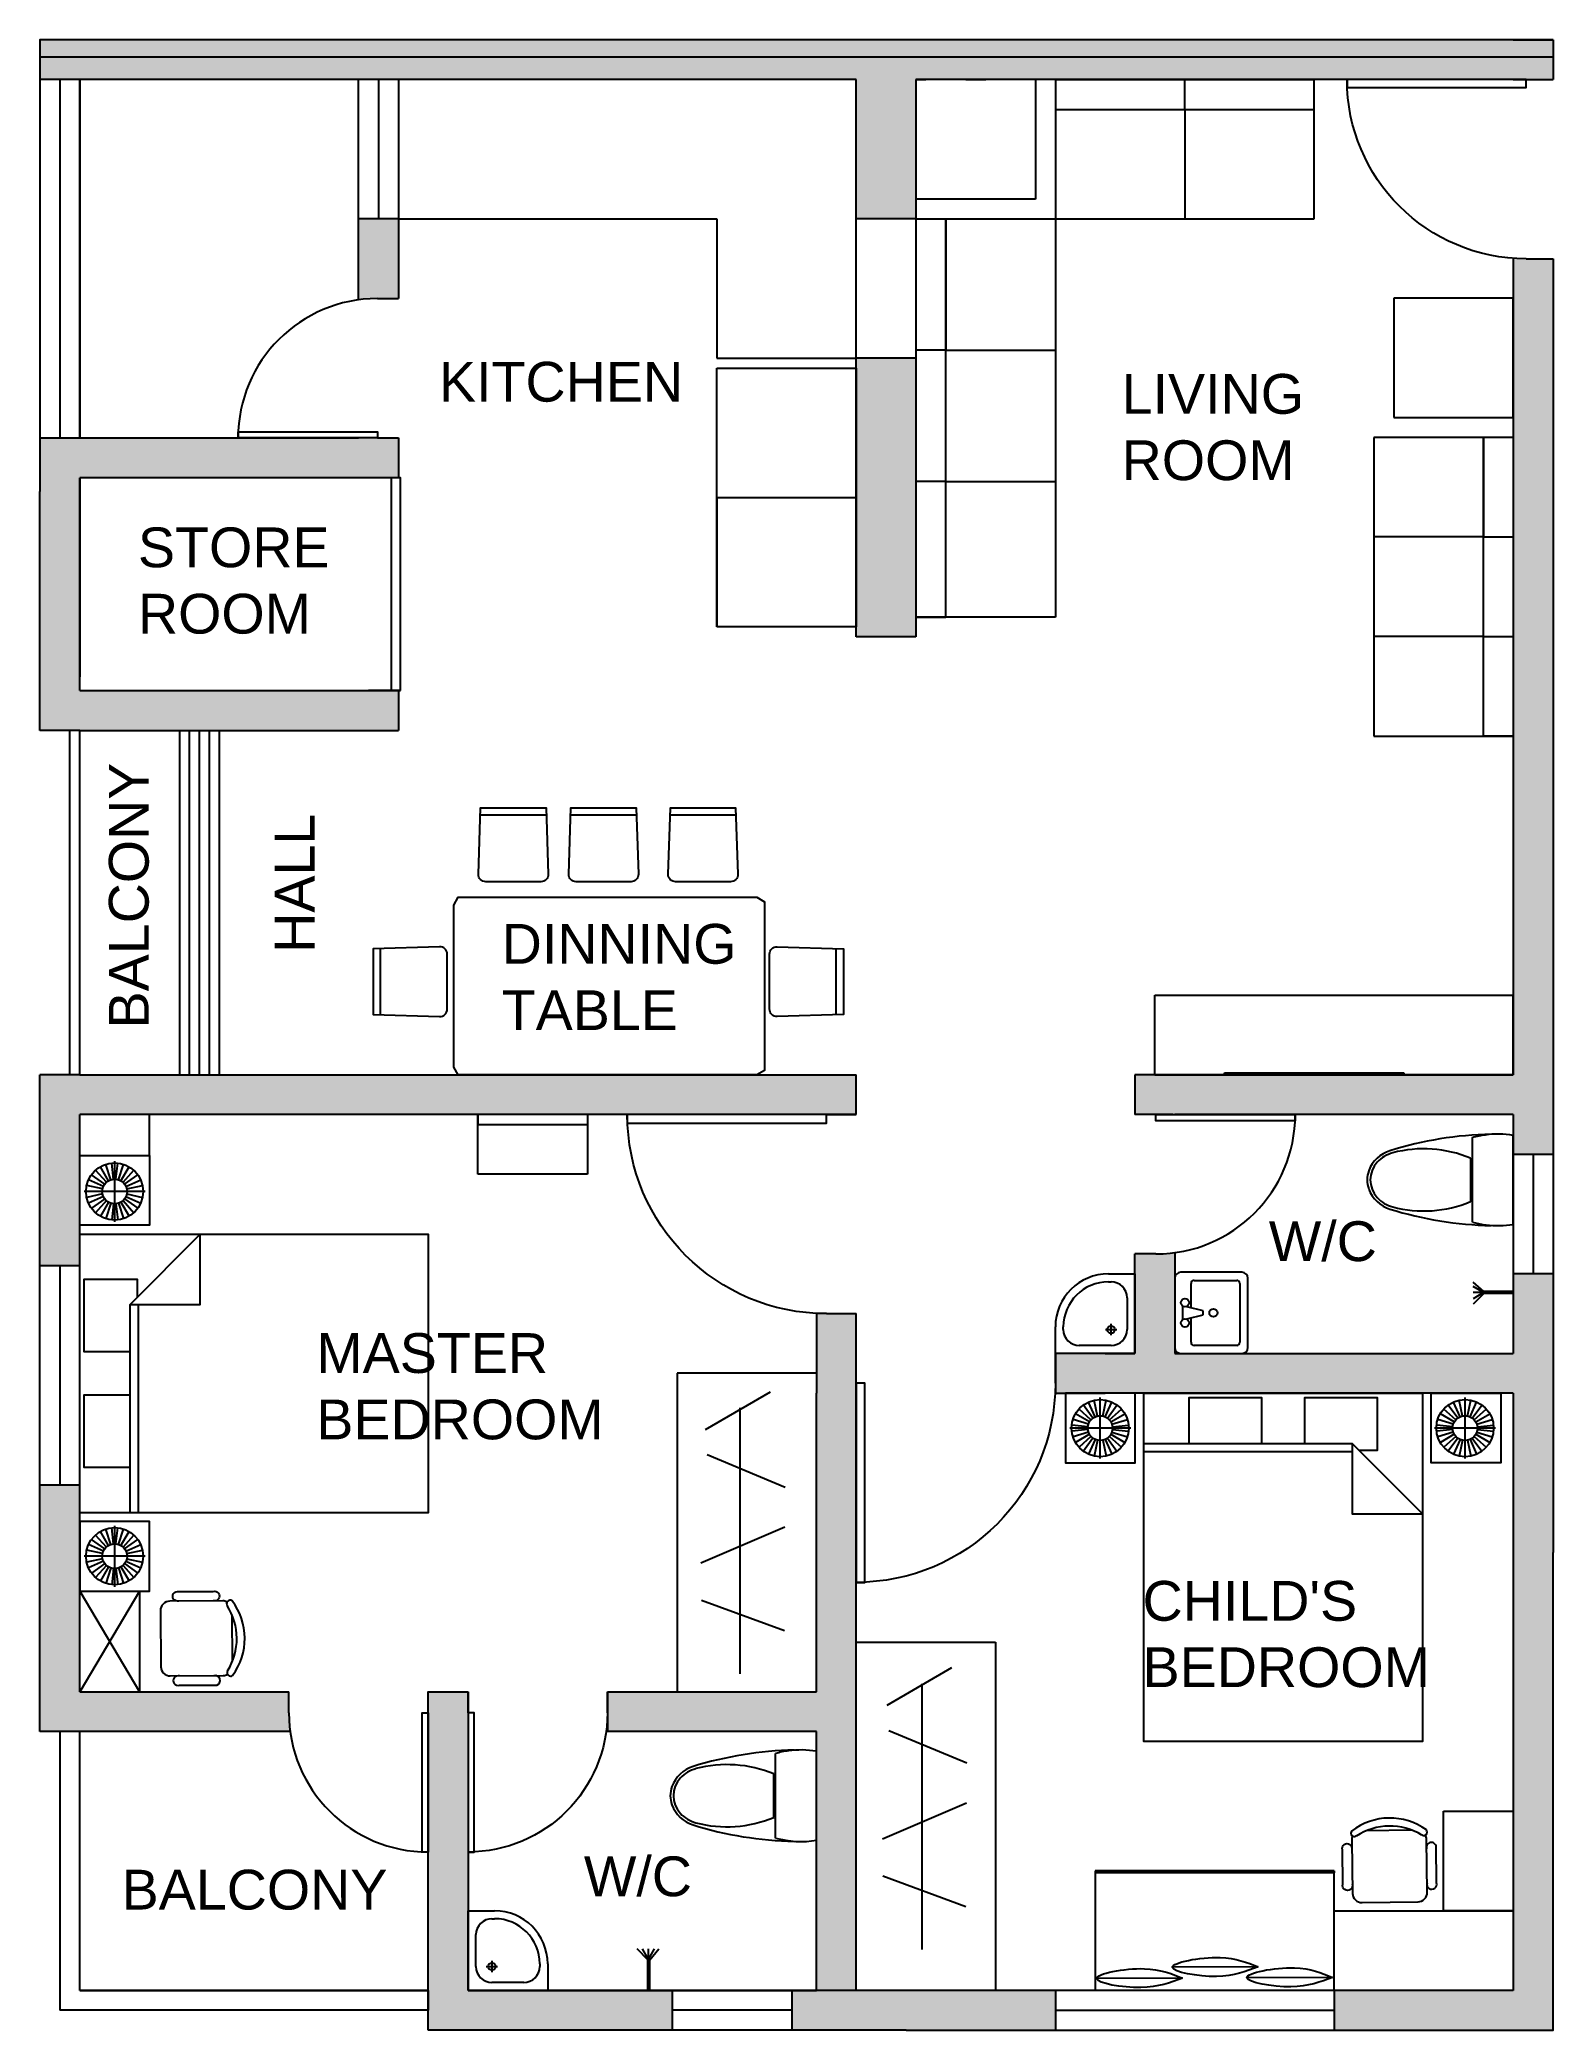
# Model space of a CAD drawing. Header units: millimetres. Extents: x 2118446 to 2126047, y 1375638 to 1385638.
import ezdxf

# ---------------------------------------------------------------- set-up
doc = ezdxf.new("R2010")
doc.units = ezdxf.units.MM
doc.header["$MEASUREMENT"] = 0
doc.styles.get("Standard").update_dxf_attribs({"font": 'arial.ttf'})

# ---------------------------------------------------------------- blocks, each defined once
blk = doc.blocks.new('*U2')
for p, q in [((0, 0), (0, -6)), ((40, 0), (40, -6))]:
    blk.add_line(p, q)
blk.add_lwpolyline([(0, 0), (0, 40), (1.75, 40), (1.75, 0)], close=True)
blk.add_arc((0, 0), 40, 0, 90)
blk = doc.blocks.new('*U3')
for p, q in [((0, 0), (0, -6)), ((40, 0), (40, -6))]:
    blk.add_line(p, q)
blk.add_lwpolyline([(0, 0), (40, 0), (40, -1.75), (0, -1.75)], close=True)
blk = doc.blocks.new('ban6c 1200x2100')
for points in [[(236, 2730), (221, 3178), (-221, 3178), (-236, 2730, 0.424007), (-186, 2678), (186, 2678, 0.424007)], [(726, 2467), (1175, 2452), (1175, 2010), (726, 1995, -0.424007), (675, 2045), (675, 2417, -0.424007)], [(726, 1857), (1175, 1842), (1175, 1401), (726, 1386, -0.424007), (675, 1436), (675, 1807, -0.424007)], [(726, 1185), (1175, 1170), (1175, 729), (726, 714, -0.424007), (675, 764), (675, 1135, -0.424007)], [(236, 448), (221, 0), (-221, 0), (-236, 448, -0.424007), (-186, 500), (186, 500, -0.424007)]]:
    blk.add_lwpolyline(points, format="xyb", close=True)
for points in [[(-222, 3128), (223, 3128)], [(1125, 2008), (1125, 2453)], [(1125, 1399), (1125, 1844)], [(1125, 727), (1125, 1172)], [(-222, 50), (223, 50)]]:
    blk.add_lwpolyline(points)
blk.add_lwpolyline([(-578, 2634), (518, 2634), (570, 2604), (570, 585), (540, 534), (-600, 534), (-630, 585), (-630, 2604)], close=True)
blk = doc.blocks.new('g.doi2000x2400')
at = {"color": 44}
for p, q in [((-1324, -183), (-1406, -109)), ((-1310, -172), (-1376, -81)), ((-1295, -163), (-1340, -61)), ((-1278, -157), (-1301, -48)), ((-1242, -157), (-1219, -48)), ((-1226, -163), (-1180, -61)), ((-1210, -172), (-1145, -81)), ((-1197, -183), (-1114, -109)), ((1190, -183), (1107, -109)), ((1203, -172), (1138, -81)), ((1219, -163), (1173, -61)), ((1236, -157), (1212, -48)), ((1271, -157), (1294, -48)), ((1288, -163), (1333, -61)), ((1303, -172), (1369, -81)), ((1317, -183), (1399, -109)), ((-1345, -232), (-1456, -220)), ((-1345, -249), (-1456, -261)), ((-1341, -214), (-1447, -180)), ((-1341, -267), (-1447, -301)), ((-1334, -198), (-1430, -142)), ((-1186, -198), (-1090, -142)), ((-1179, -214), (-1073, -180)), ((-1179, -267), (-1073, -301)), ((-1175, -232), (-1065, -220)), ((-1175, -249), (-1065, -261)), ((1168, -232), (1058, -220)), ((1168, -249), (1058, -261)), ((1172, -214), (1066, -180)), ((1172, -267), (1066, -301)), ((1179, -198), (1083, -142)), ((1327, -198), (1423, -142)), ((1334, -214), (1440, -180)), ((1334, -267), (1440, -301)), ((1338, -232), (1449, -220)), ((1338, -249), (1449, -261)), ((-1334, -283), (-1430, -339)), ((-1324, -298), (-1406, -372)), ((-1310, -309), (-1376, -399)), ((-1295, -318), (-1340, -420)), ((-1278, -324), (-1301, -433)), ((-1242, -324), (-1219, -433)), ((-1226, -318), (-1180, -420)), ((-1210, -309), (-1145, -399)), ((-1197, -298), (-1114, -372)), ((-1186, -283), (-1090, -339)), ((1179, -283), (1083, -339)), ((1190, -298), (1107, -372)), ((1203, -309), (1138, -399)), ((1219, -318), (1173, -420)), ((1236, -324), (1212, -433)), ((1271, -324), (1294, -433)), ((1288, -318), (1333, -420)), ((1303, -309), (1369, -399)), ((1317, -298), (1399, -372)), ((1327, -283), (1423, -339))]:
    blk.add_line(p, q, dxfattribs=at)
for p, q in [((-1260, -450), (-1260, -30)), ((1253, -450), (1253, -30)), ((-1050, -240), (-1470, -240)), ((1463, -240), (1043, -240)), ((475, -403), (-960, -403))]:
    blk.add_line(p, q)
for points in [[(960, 0), (960, -2400), (-960, -2400), (-960, 0)], [(1020, 0), (1500, 0), (1500, -480), (1020, -480)], [(-1020, 0), (-1500, 0), (-1500, -480), (-1020, -480)]]:
    blk.add_lwpolyline(points, close=True)
for points in [[(-648, -346), (-648, -29), (-149, -29), (-149, -346)], [(149, -346), (149, -29), (648, -29), (648, -394), (523, -394)], [(-960, -346), (475, -346), (475, -830), (960, -830), (475, -346)]]:
    blk.add_lwpolyline(points)
for centre, radius in [((-1260, -240), 197), ((1253, -240), 197), ((-1260, -240), 85.2), ((1253, -240), 85.2)]:
    blk.add_circle(centre, radius)
blk = doc.blocks.new('ghe 2')
blk.add_line((-466, 151), (-466, -151))
for points in [[(-121, 243, 1.333333), (-121, 304), (-362, 304, 1), (-344, 243)], [(-434, 213, 0.829608), (-466, 243, 0.333333), (-466, -243, 0.829608), (-434, -213)], [(-433, 213, 0.290756), (-433, -213)], [(-433, -236, 0.120944), (-405, -243), (-61, -243, 0.414214), (0, -182), (0, 182, 0.414214), (-61, 243), (-405, 243, 0.120944), (-433, 236)], [(-121, -244, -1.333333), (-121, -305), (-344, -305, -1.333333), (-344, -244)]]:
    blk.add_lwpolyline(points, format="xyb")
blk = doc.blocks.new('lavabo8')
for p, q in [((0, 0), (0, 450)), ((0, 450), (150, 450)), ((135, 405), (150, 405)), ((45, 135), (45, 315)), ((103, 135), (167, 135)), ((135, 167), (135, 103)), ((405, 150), (405, 135)), ((450, 150), (450, 0)), ((450, 0), (0, 0)), ((315, 45), (135, 45))]:
    blk.add_line(p, q)
blk.add_circle((135, 135), 21.2)
for centre, radius, start, end in [((135, 315), 90, 90, 180), ((150, 150), 300, 0, 90), ((150, 150), 255, 0, 90), ((135, 135), 90, 180, 270), ((315, 135), 90, 270, 0)]:
    blk.add_arc(centre, radius, start, end)
blk = doc.blocks.new('mb-xibet2')
for p, q in [((225, 0), (-225, 0)), ((231, -51), (225, 0)), ((231, -104), (231, -51)), ((214, -206), (225, -154)), ((225, -154), (231, -104)), ((214, -206), (-214, -206)), ((-110, -216), (110, -216))]:
    blk.add_line(p, q)
for centre, radius, start, end in [((241, -78), 472, 170.5377, 187.7399), ((1627, -72), 1858, 181.2224, 197.2477), ((241, -78), 472, 187.7399, 195.822), ((-1627, -72), 1858, 342.7523, 358.7776), ((457, -452), 614, 157.3737, 194.7786), ((-457, -452), 614, 345.2214, 22.6263), ((12, -573), 167, 197.2477, 249.5476), ((24, -566), 166, 194.7786, 226.8543), ((0, -591), 131, 226.8543, 313.1457), ((-12, -573), 167, 290.4524, 342.7523), ((-24, -566), 166, 313.1457, 345.2214), ((0, -607), 131, 249.5476, 290.4524)]:
    blk.add_arc(centre, radius, start, end)
blk = doc.blocks.new('lavabo2')
for p, q in [((212.5, 0), (-212.5, 0)), ((-250, -37.5), (-250, -412.5)), ((-200, -381.25), (-200, -118.75)), ((-181.25, -100), (-31.25, -100)), ((-37.5, -50), (37.5, -50)), ((-37.5, -75), (-12.5, -175)), ((12.5, -175), (37.5, -75)), ((31.25, -100), (181.25, -100)), ((200, -118.75), (200, -381.25)), ((250, -412.5), (250, -37.5)), ((-12.5, -175), (12.5, -175)), ((-212.5, -450), (212.5, -450)), ((181.25, -400), (-181.25, -400))]:
    blk.add_line(p, q)
for centre in [(-62.5, -62.5), (62.5, -62.5), (0, -237.5)]:
    blk.add_circle(centre, 25)
for centre, radius, start, end in [((-212.5, -37.5), 37.5, 90, 180), ((212.5, -37.5), 37.5, 0, 90), ((-181.25, -118.75), 18.75, 90, 180), ((181.25, -118.75), 18.75, 0, 90), ((-212.5, -412.5), 37.5, 180, 270), ((-181.25, -381.25), 18.75, 180, 270), ((181.25, -381.25), 18.75, 270, 0), ((212.5, -412.5), 37.5, 270, 0)]:
    blk.add_arc(centre, radius, start, end)

msp = doc.modelspace()

# ---------------------------------------------------------------- hatches: boundary and pattern name
h = msp.add_hatch(color=7)
h.dxf.hatch_style = 1
h.paths.add_polyline_path([(2120247, 1384738), (2120047, 1384738), (2120047, 1384331, -0.03405), (2120142, 1384338), (2120247, 1384338)])
h.paths.add_polyline_path([(2126047, 1385638), (2125847, 1385638), (2118647, 1385638), (2118447, 1385638), (2118447, 1385438), (2118647, 1385438), (2120047, 1385438), (2120247, 1385438), (2122547, 1385438), (2122547, 1384738), (2122847, 1384738), (2122847, 1385438), (2122897, 1385438), (2125847, 1385438), (2125912, 1385438), (2126047, 1385438)])
h = msp.add_hatch(color=7)
h.dxf.hatch_style = 1
h.paths.add_polyline_path([(2122547, 1379238), (2122397, 1379238, -0.01251), (2122347, 1379239), (2122347, 1378939), (2122347, 1378838), (2122347, 1377338), (2121297, 1377338), (2121297, 1377233), (2121297, 1377138), (2122347, 1377138), (2122347, 1375838), (2122547, 1375838)])
h.paths.add_polyline_path([(2123547, 1375838), (2122347, 1375838), (2122223, 1375838), (2122223, 1375738), (2122223, 1375638), (2122797, 1375638), (2123547, 1375638)])
h.paths.add_polyline_path([(2121623, 1375838), (2120597, 1375838), (2120597, 1376238), (2120597, 1377338), (2120397, 1377338), (2120397, 1377233), (2120397, 1376533), (2120397, 1375638), (2120447, 1375638), (2121623, 1375638)])
h.paths.add_polyline_path([(2126047, 1375838), (2126047, 1378038), (2126047, 1379438), (2125847, 1379438), (2125847, 1379038), (2124147, 1379038), (2124147, 1379544, -0.03405), (2124052, 1379538), (2123947, 1379538), (2123947, 1379038), (2123547, 1379038), (2123547, 1378888), (2123547, 1378838), (2123597, 1378838), (2123947, 1378838), (2124197, 1378838), (2125391, 1378838), (2125847, 1378838), (2125847, 1378038), (2125847, 1375838), (2125047, 1375838), (2124947, 1375838), (2124947, 1375638), (2125847, 1375638), (2126047, 1375638)])
h.paths.add_polyline_path([(2126047, 1384538), (2125912, 1384538, -0.01807), (2125847, 1384540), (2125847, 1380638), (2125847, 1380438), (2124047, 1380438), (2123997, 1380438), (2123947, 1380438), (2123947, 1380238), (2124052, 1380238), (2124752, 1380238), (2125470, 1380238), (2125847, 1380238), (2125847, 1380038), (2126047, 1380038)])
h = msp.add_hatch(color=7)
h.dxf.hatch_style = 1
h.paths.add_polyline_path([(2122847, 1384038), (2122547, 1384038), (2122547, 1382638), (2122847, 1382638)])
h = msp.add_hatch(color=7)
h.dxf.hatch_style = 1
h.paths.add_polyline_path([(2118647, 1383438), (2120247, 1383438), (2120247, 1383638), (2120142, 1383638), (2119442, 1383638), (2118547, 1383638), (2118447, 1383638), (2118447, 1383368), (2118447, 1382168), (2118647, 1382168), (2119147, 1382168), (2120047, 1382168), (2120247, 1382168), (2120247, 1382368), (2120211, 1382368), (2120097, 1382368), (2120047, 1382368), (2118647, 1382368), (2118647, 1382488)])
h.paths.add_polyline_path([(2122547, 1380438), (2119197, 1380438), (2118647, 1380438), (2118597, 1380438), (2118447, 1380438), (2118447, 1379478), (2118647, 1379478), (2118647, 1379638), (2118647, 1380238), (2122547, 1380238)])
h.paths.add_polyline_path([(2118647, 1378378), (2118447, 1378378), (2118447, 1377138), (2119704, 1377138, -0.03405), (2119697, 1377233), (2119697, 1377338), (2118647, 1377338)])

# ---------------------------------------------------------------- linework, layer by layer
at = {"color": 7, "true_color": 0xffffff}
for p, q in [((2125847, 1385638), (2126047, 1385638)), ((2126047, 1385638), (2126047, 1385438)), ((2118647, 1383638), (2118647, 1385438)), ((2120047, 1385438), (2118647, 1385438)), ((2118647, 1385438), (2118647, 1383638)), ((2122547, 1385438), (2120247, 1385438)), ((2122547, 1385438), (2120247, 1385438)), ((2122547, 1385438), (2120247, 1385438)), ((2125847, 1385438), (2122847, 1385438)), ((2122897, 1385438), (2122847, 1385438)), ((2125847, 1385438), (2122847, 1385438)), ((2122847, 1385438), (2122897, 1385438)), ((2125847, 1385438), (2123097, 1385438)), ((2125847, 1385438), (2126047, 1385438)), ((2125847, 1384540), (2125847, 1380438)), ((2125847, 1384540), (2125847, 1380638)), ((2125847, 1384540), (2125847, 1380638)), ((2126047, 1384538), (2126047, 1380038)), ((2118647, 1383368), (2118647, 1383438)), ((2118647, 1383438), (2118647, 1382438)), ((2118447, 1382168), (2118447, 1383368)), ((2118647, 1382488), (2118647, 1383368)), ((2118647, 1382368), (2118647, 1382488)), ((2118647, 1380438), (2118647, 1382168)), ((2125847, 1380638), (2125847, 1380438)), ((2118447, 1377138), (2118447, 1380438)), ((2118647, 1377338), (2118647, 1380238)), ((2125847, 1380238), (2125847, 1380038)), ((2125847, 1380038), (2125847, 1379038)), ((2125847, 1380038), (2125847, 1379038)), ((2126047, 1380038), (2126047, 1378038)), ((2125847, 1378838), (2125847, 1378038)), ((2125847, 1378038), (2125847, 1375838)), ((2122347, 1375838), (2120597, 1375838)), ((2120597, 1375838), (2122347, 1375838)), ((2125847, 1375838), (2122347, 1375838)), ((2122797, 1375838), (2122547, 1375838)), ((2125847, 1375838), (2122797, 1375838)), ((2125847, 1375838), (2122797, 1375838)), ((2122797, 1375638), (2120447, 1375638))]:
    msp.add_line(p, q, dxfattribs=at)
at = {"color": 7}
for p, q in [((2118446, 1385552), (2126046, 1385552)), ((2122847, 1384738), (2122547, 1384738)), ((2122847, 1384038), (2122547, 1384038)), ((2118647, 1382168), (2118447, 1382168)), ((2118597, 1380438), (2118597, 1382168)), ((2118647, 1380438), (2118447, 1380438)), ((2118647, 1380438), (2118597, 1380438))]:
    msp.add_line(p, q, dxfattribs=at)
for p, q in [((2118647, 1385438), (2118447, 1385438)), ((2118647, 1385438), (2118547, 1385438)), ((2118547, 1385438), (2118547, 1383638)), ((2120047, 1384331), (2120047, 1385438)), ((2120147, 1385438), (2120147, 1384738)), ((2120247, 1385438), (2120247, 1384338)), ((2120247, 1385438), (2120247, 1384738)), ((2122547, 1382638), (2122547, 1385438)), ((2122847, 1385438), (2122847, 1382638)), ((2123097, 1385438), (2123197, 1385438)), ((2123447, 1385438), (2123447, 1384838)), ((2123447, 1384838), (2122847, 1384838)), ((2118447, 1383638), (2118547, 1383638)), ((2118547, 1383638), (2120047, 1383638)), ((2120247, 1383638), (2120247, 1383438)), ((2120247, 1383438), (2118647, 1383438)), ((2122847, 1382638), (2122547, 1382638)), ((2118647, 1382368), (2120047, 1382368)), ((2120047, 1382368), (2120247, 1382368)), ((2120247, 1382368), (2120247, 1382168)), ((2118647, 1382168), (2120047, 1382168)), ((2118647, 1382168), (2119147, 1382168)), ((2119147, 1382168), (2119147, 1380438)), ((2119347, 1382168), (2119347, 1380438)), ((2120047, 1382168), (2120247, 1382168)), ((2118647, 1380438), (2119197, 1380438)), ((2119197, 1380438), (2122547, 1380438)), ((2122547, 1380238), (2122547, 1380438)), ((2123997, 1380438), (2123947, 1380438)), ((2123947, 1380438), (2123947, 1380238)), ((2122547, 1380238), (2118647, 1380238)), ((2118997, 1380032), (2118997, 1380238)), ((2124137, 1380238), (2123947, 1380238)), ((2123947, 1379038), (2123947, 1379538)), ((2124147, 1379544), (2124147, 1379038)), ((2118647, 1379478), (2118447, 1379478)), ((2118647, 1379478), (2118547, 1379478)), ((2118547, 1379478), (2118547, 1378378)), ((2122347, 1379239), (2122347, 1378838)), ((2122547, 1375838), (2122547, 1379238)), ((2123797, 1379038), (2123947, 1379038)), ((2124147, 1379038), (2125847, 1379038)), ((2122347, 1377338), (2122347, 1378838)), ((2124197, 1378838), (2123797, 1378838)), ((2125847, 1378838), (2124197, 1378838)), ((2118447, 1378378), (2118647, 1378378)), ((2118647, 1377338), (2119697, 1377338)), ((2119704, 1377138), (2118447, 1377138)), ((2122347, 1377138), (2121297, 1377138)), ((2122347, 1375838), (2122347, 1377138)), ((2123547, 1375838), (2123547, 1375638)), ((2123547, 1375838), (2123547, 1375738)), ((2124947, 1375838), (2124947, 1375638)), ((2123547, 1375738), (2124947, 1375738))]:
    msp.add_line(p, q)
at = {"color": 2}
for p, q in [((2120247, 1385438), (2120047, 1385438)), ((2120247, 1385438), (2120147, 1385438)), ((2120247, 1384738), (2120047, 1384738)), ((2120647, 1379938), (2120647, 1380238)), ((2120647, 1380238), (2120647, 1380188)), ((2121397, 1380238), (2121197, 1380238)), ((2121197, 1380238), (2121197, 1379938)), ((2120647, 1380188), (2121197, 1380188)), ((2126047, 1380038), (2125847, 1380038)), ((2126047, 1380038), (2125947, 1380038)), ((2125947, 1380038), (2125947, 1379438)), ((2121197, 1379938), (2120647, 1379938)), ((2126047, 1379438), (2125847, 1379438)), ((2125699, 1379349), (2125645, 1379396)), ((2125698, 1379344), (2125645, 1379374)), ((2125698, 1379344), (2125645, 1379313)), ((2125698, 1379344), (2125645, 1379344)), ((2125699, 1379339), (2125645, 1379286)), ((2125847, 1379349), (2125699, 1379349)), ((2125847, 1379339), (2125699, 1379339)), ((2122347, 1379239), (2122347, 1378939)), ((2122347, 1378939), (2121647, 1378939)), ((2121647, 1378939), (2121647, 1377338)), ((2122114, 1378843), (2121788, 1378655)), ((2121963, 1378764), (2121963, 1377429)), ((2121798, 1378530), (2122190, 1378367)), ((2122188, 1378165), (2121767, 1377984)), ((2118647, 1377844), (2118947, 1377844)), ((2118647, 1377844), (2118947, 1377338)), ((2118947, 1377844), (2118647, 1377338)), ((2118947, 1377844), (2118947, 1377338)), ((2121769, 1377799), (2122186, 1377646)), ((2122547, 1377588), (2123247, 1377588)), ((2123247, 1377588), (2123247, 1375838)), ((2123026, 1377458), (2122700, 1377269)), ((2122876, 1377378), (2122876, 1376043)), ((2118647, 1377138), (2118547, 1377138)), ((2118547, 1377138), (2118547, 1375738)), ((2118647, 1375838), (2118647, 1377138)), ((2122710, 1377144), (2123102, 1376981)), ((2123100, 1376779), (2122679, 1376598)), ((2125497, 1376238), (2125497, 1376738)), ((2125497, 1376738), (2125847, 1376738)), ((2122681, 1376413), (2123098, 1376260)), ((2124947, 1376438), (2123747, 1376438)), ((2123747, 1376438), (2123747, 1375838)), ((2124947, 1376428), (2123747, 1376428)), ((2124947, 1375838), (2124947, 1376438)), ((2124947, 1376438), (2124947, 1376428)), ((2124947, 1376238), (2125847, 1376238)), ((2125847, 1376238), (2125497, 1376238)), ((2121500, 1375991), (2121447, 1376046)), ((2121504, 1375993), (2121473, 1376046)), ((2121504, 1375993), (2121534, 1376046)), ((2121504, 1375993), (2121504, 1376046)), ((2121510, 1375991), (2121556, 1376046)), ((2121500, 1375838), (2121500, 1375991)), ((2121510, 1375838), (2121510, 1375991)), ((2124565, 1375956), (2124135, 1375954)), ((2124939, 1375903), (2124509, 1375901)), ((2120397, 1375838), (2118647, 1375838)), ((2118647, 1375838), (2120397, 1375838)), ((2120397, 1375838), (2120397, 1375738)), ((2121623, 1375838), (2121623, 1375638)), ((2122223, 1375838), (2122223, 1375638)), ((2122223, 1375838), (2122223, 1375738)), ((2124185, 1375900), (2123755, 1375898)), ((2125847, 1375838), (2125047, 1375838)), ((2120397, 1375738), (2118547, 1375738)), ((2122223, 1375738), (2121623, 1375738))]:
    msp.add_line(p, q, dxfattribs=at)
at = {"color": 40, "true_color": 0xf8d731}
for p, q in [((2122547, 1384738), (2122547, 1385438)), ((2123547, 1385438), (2123547, 1384738)), ((2123547, 1385438), (2123547, 1385288)), ((2123547, 1385438), (2124847, 1385438)), ((2124197, 1385288), (2124197, 1385438)), ((2124847, 1384738), (2124847, 1385438)), ((2123547, 1385288), (2124847, 1385288)), ((2123547, 1385288), (2124197, 1385288)), ((2124197, 1385288), (2124197, 1384738)), ((2120247, 1384738), (2121847, 1384738)), ((2121847, 1384738), (2121847, 1384038)), ((2122547, 1384038), (2122547, 1384748)), ((2122847, 1384738), (2123547, 1384738)), ((2122847, 1384738), (2122847, 1382738)), ((2122997, 1382738), (2122997, 1384738)), ((2122997, 1384738), (2122997, 1384078)), ((2123547, 1384738), (2124847, 1384738)), ((2123547, 1384738), (2123547, 1382738)), ((2125847, 1384340), (2125247, 1384340)), ((2125247, 1384340), (2125247, 1383740)), ((2125847, 1383740), (2125847, 1384340)), ((2121847, 1384038), (2122547, 1384038)), ((2122997, 1384078), (2122847, 1384078)), ((2122997, 1384078), (2123547, 1384078)), ((2121847, 1382688), (2121847, 1383988)), ((2121847, 1383988), (2122547, 1383988)), ((2122547, 1383988), (2122547, 1382688)), ((2125247, 1383740), (2125847, 1383740)), ((2125847, 1383740), (2125847, 1383640)), ((2125847, 1383640), (2125147, 1383640)), ((2125147, 1383640), (2125147, 1382140)), ((2125697, 1382140), (2125697, 1383640)), ((2125697, 1383640), (2125697, 1383140)), ((2122997, 1383418), (2122847, 1383418)), ((2122997, 1383418), (2123547, 1383418)), ((2121847, 1383338), (2121847, 1382688)), ((2121847, 1382688), (2121847, 1383338)), ((2121847, 1383338), (2122547, 1383338)), ((2125697, 1383140), (2125147, 1383140)), ((2125697, 1383140), (2125847, 1383140)), ((2123547, 1382738), (2122847, 1382738)), ((2122847, 1382738), (2122997, 1382738)), ((2122547, 1382688), (2121847, 1382688)), ((2125697, 1382640), (2125147, 1382640)), ((2125697, 1382640), (2125847, 1382640)), ((2119197, 1382168), (2119197, 1380438)), ((2119247, 1382168), (2119247, 1380438)), ((2119297, 1382168), (2119297, 1380438)), ((2125147, 1382140), (2125847, 1382140)), ((2125847, 1382140), (2125697, 1382140)), ((2124047, 1380438), (2124047, 1380838)), ((2124047, 1380838), (2125847, 1380838)), ((2125847, 1380438), (2125847, 1380838)), ((2122047, 1380438), (2120547, 1380438)), ((2124047, 1380438), (2125847, 1380438)), ((2124397, 1380438), (2124397, 1380448)), ((2124397, 1380448), (2125297, 1380448)), ((2124947, 1380438), (2124597, 1380438)), ((2125297, 1380448), (2125297, 1380438))]:
    msp.add_line(p, q, dxfattribs=at)
at = {"color": 7, "true_color": 0xffffff}
for points in [[(2126047, 1385638), (2118647, 1385638), (2118447, 1385638), (2118447, 1383368)], [(2122797, 1375638), (2125847, 1375638), (2126047, 1375638), (2126047, 1375838), (2126047, 1378038)], [(2120447, 1375638), (2120397, 1375638)]]:
    msp.add_lwpolyline(points, dxfattribs=at)
for points in [[(2125847, 1380438), (2125470, 1380438), (2123997, 1380438)], [(2125847, 1380238), (2125470, 1380238), (2124147, 1380238)], [(2123797, 1379038), (2123597, 1379038), (2123547, 1379038), (2123547, 1378838), (2123597, 1378838), (2123797, 1378838)], [(2120397, 1375638), (2120397, 1377138), (2120397, 1377338), (2120597, 1377338)], [(2121297, 1377338), (2122347, 1377338)]]:
    msp.add_lwpolyline(points)
at = {"color": 2}
for points in [[(2124565, 1375956), (2124374, 1376003), (2124135, 1375953), (2124356, 1375908), (2124565, 1375956)], [(2124185, 1375900), (2123994, 1375947), (2123755, 1375897), (2123976, 1375852), (2124185, 1375900)], [(2124939, 1375903), (2124748, 1375951), (2124509, 1375901), (2124730, 1375856), (2124939, 1375903)]]:
    msp.add_spline(points, degree=3, dxfattribs=at)
at = {"layer": 'Defpoints', "color": 1}
for p, q in [((2120597, 1377338), (2120597, 1375838)), ((2121297, 1377338), (2121297, 1377138))]:
    msp.add_line(p, q, dxfattribs=at)

# ---------------------------------------------------------------- block references
for name, p, xscale, yscale, zscale, rotation in [('*U2', (2125912, 1385438), -22.5, 22.5, 22.5, 90), ('*U2', (2120142, 1383638), 17.50000000000001, 17.50000000000001, 17.50000000000001, 90.00000000000001), ('*U3', (2120258, 1382368), -26.75000000000032, 26.75000000000032, 26.75000000000032, 270), ('ban6c 1200x2100', (2122483, 1380906), 0.7432960362291796, 0.7432960362291796, 0.7432960362291796, 90), ('*U2', (2122397, 1380238), -25.00000000000013, 25.00000000000013, 25.00000000000013, 90), ('*U2', (2124052, 1380238), 17.49999999999997, 17.49999999999997, 17.49999999999997, 270), ('mb-xibet2', (2125847, 1379910), 0.9947849784895154, 0.9947849784895154, 0.9947849784895154, 269.9999999999999), ('g.doi2000x2400', (2118647, 1378938), 0.7291667578125094, 0.7291667578125094, 0.7291667578125094, 90), ('lavabo8', (2123947, 1379038), 0.8888888888802366, 0.8888888888802366, 0.8888888888802366, 90), ('lavabo2', (2124147, 1379242), 0.8161385178498349, 0.8161385178498349, 0.8161385178498349, 90), ('*U2', (2122547, 1378888), -25.00000000000013, 25.00000000000013, 25.00000000000013, 180), ('ghe 2', (2119053, 1377605), 0.7728916860948981, 0.7728916860948981, 0.7728916860948981, 180.4051153414572), ('*U2', (2120397, 1377233), 17.5000000000001, 17.5000000000001, 17.5000000000001, 180), ('*U2', (2120597, 1377233), -17.5000000000001, 17.5000000000001, 17.5000000000001, 180), ('mb-xibet2', (2122347, 1376816), 0.9947849784895154, 0.9947849784895154, 0.9947849784895154, 269.9999999999999), ('ghe 2', (2125228, 1376281), 0.7728916860948981, 0.7728916860948981, 0.7728916860948981, 270.8195095622707)]:
    msp.add_blockref(name, p, dxfattribs=dict(xscale=xscale, yscale=yscale, zscale=zscale, rotation=rotation))
for name, p, xscale, yscale, zscale in [('g.doi2000x2400', (2124691, 1378838), 0.7291667578125094, 0.7291667578125094, 0.7291667578125094), ('lavabo8', (2120597, 1375838), 0.8888888888802366, 0.8888888888802366, 0.8888888888802366)]:
    msp.add_blockref(name, p, dxfattribs=dict(xscale=xscale, yscale=yscale, zscale=zscale))

# ---------------------------------------------------------------- texts
at = {"color": 7, "char_height": 200, "attachment_point": 1}
for s, width, insert in [('KITCHEN', 907.23, (2120451, 1384020)), ('LIVING ROOM', 832.57, (2123880, 1383959)), ('STORE ROOM', 1336.59, (2118939, 1383188)), ('DINNING TABLE', 1344.54, (2120766, 1381196)), ('W/C', 858.88, (2124619, 1379702)), ('MASTER BEDROOM  ', 2070.25, (2119835, 1379140)), ("CHILD'S BEDROOM", 1341.41, (2123985, 1377895)), ('W/C', 858.88, (2121179, 1376511)), ('BALCONY', 1455.86, (2118857, 1376444))]:
    msp.add_mtext_dynamic_manual_height_columns(s, width=width, gutter_width=1000, heights=[0], dxfattribs=dict(at, insert=insert))
at = {"color": 7, "char_height": 200, "attachment_point": 1, "rotation": 90}
for s, width, insert in [('BALCONY', 1455.86, (2118793, 1380671)), ('HALL', 458.75, (2119626, 1381051))]:
    msp.add_mtext_dynamic_manual_height_columns(s, width=width, gutter_width=1000, heights=[0], dxfattribs=dict(at, insert=insert))

doc.saveas('drawing.dxf')
